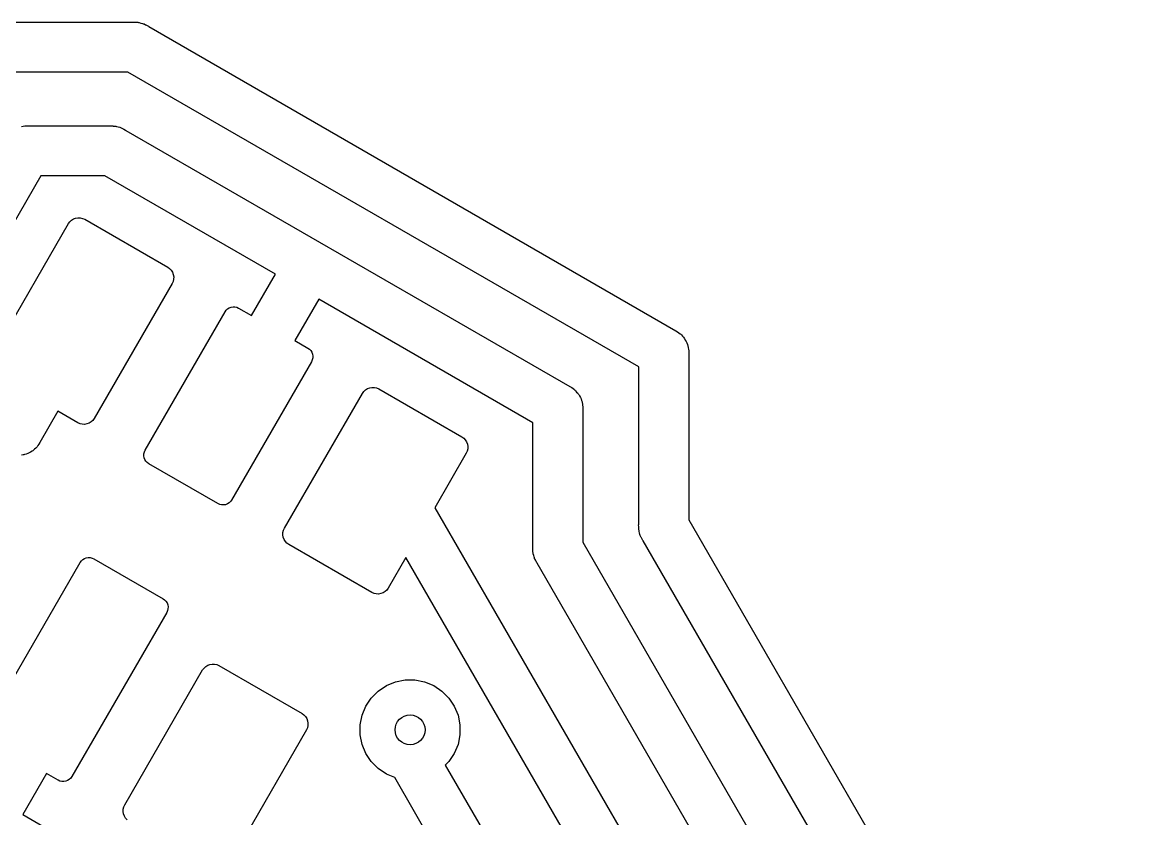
# Model space of a CAD drawing. Extents: x 3.79 to 7.56, y -4.78 to -3.57.
# Drawn here: x 6.9905 to 7.2084, y -3.742 to -3.5848 of the extents above; entities that cross this region are included whole.
import ezdxf

# ---------------------------------------------------------------- set-up
doc = ezdxf.new("R2010")
doc.units = 0
doc.header["$MEASUREMENT"] = 0
doc.layers.add('BLACK', color=7, linetype='CONTINUOUS')

msp = doc.modelspace()

# ---------------------------------------------------------------- linework, layer by layer
at = {"layer": 'BLACK', "linetype": 'CONTINUOUS'}
for p, q in [((6.9526, -3.58484), (7.01219, -3.58484)), ((7.01219, -3.58484), (7.01227, -3.58483)), ((7.01227, -3.58483), (7.01268, -3.58484)), ((7.01268, -3.58484), (7.01284, -3.58484)), ((7.01284, -3.58484), (7.01292, -3.58485)), ((7.01292, -3.58485), (7.01324, -3.58486)), ((7.01324, -3.58486), (7.0134, -3.5849)), ((7.0134, -3.5849), (7.01356, -3.58491)), ((7.01356, -3.58491), (7.01387, -3.58501)), ((7.01387, -3.58501), (7.01419, -3.58508)), ((7.01419, -3.58508), (7.01433, -3.58515)), ((7.01433, -3.58515), (7.01449, -3.5852)), ((7.01449, -3.5852), (7.01478, -3.58535)), ((7.01478, -3.58535), (7.01485, -3.58538)), ((7.01485, -3.58538), (7.01499, -3.58546)), ((7.01499, -3.58546), (7.01534, -3.58565)), ((7.01534, -3.58565), (7.01541, -3.5857)), ((7.01541, -3.5857), (7.11932, -3.6457)), ((7.01128, -3.59469), (6.9544, -3.59469)), ((7.11201, -3.65284), (7.01128, -3.59469)), ((6.99065, -3.60535), (6.99097, -3.6053)), ((6.99097, -3.6053), (6.99137, -3.60531)), ((7.00769, -3.60531), (7.00777, -3.6053)), ((7.00777, -3.6053), (7.00818, -3.60531)), ((6.99033, -3.60539), (6.99065, -3.60535)), ((6.99137, -3.60531), (7.00769, -3.60531)), ((7.00818, -3.60531), (7.00834, -3.60531)), ((7.00834, -3.60531), (7.00842, -3.60532)), ((7.00842, -3.60532), (7.00874, -3.60533)), ((7.00874, -3.60533), (7.0089, -3.60537)), ((7.0089, -3.60537), (7.00906, -3.60539)), ((7.00906, -3.60539), (7.00937, -3.60548)), ((7.00937, -3.60548), (7.00969, -3.60555)), ((7.00969, -3.60555), (7.00983, -3.60562)), ((7.00983, -3.60562), (7.00999, -3.60567)), ((7.00999, -3.60567), (7.01027, -3.60582)), ((7.01027, -3.60582), (7.01035, -3.60585)), ((7.01035, -3.60585), (7.01049, -3.60593)), ((7.01049, -3.60593), (7.01084, -3.60612)), ((7.01084, -3.60612), (7.01091, -3.60618)), ((7.01091, -3.60618), (7.09845, -3.65672)), ((6.99414, -3.61516), (6.97514, -3.64806)), ((7.00678, -3.61516), (6.99414, -3.61516)), ((7.0404, -3.63457), (7.00678, -3.61516)), ((6.98422, -3.65118), (6.99957, -3.62458)), ((6.99957, -3.62458), (6.99984, -3.62421)), ((6.99984, -3.62421), (7.00018, -3.62389)), ((7.00018, -3.62389), (7.00057, -3.62365)), ((7.00057, -3.62365), (7.001, -3.62348)), ((7.001, -3.62348), (7.00146, -3.62341)), ((7.00146, -3.62341), (7.00192, -3.62342)), ((7.00192, -3.62342), (7.00237, -3.62353)), ((7.00237, -3.62353), (7.0028, -3.62372)), ((7.0028, -3.62372), (7.01916, -3.63317)), ((7.01916, -3.63317), (7.01954, -3.63344)), ((7.01954, -3.63344), (7.01986, -3.63378)), ((7.01986, -3.63378), (7.0201, -3.63417)), ((7.0201, -3.63417), (7.02026, -3.6346)), ((7.02032, -3.63552), (7.02022, -3.63597)), ((7.02026, -3.6346), (7.02034, -3.63506)), ((7.02034, -3.63506), (7.02032, -3.63552)), ((7.0357, -3.64272), (7.0404, -3.63457)), ((7.02003, -3.63639), (7.00467, -3.66299)), ((7.02022, -3.63597), (7.02003, -3.63639)), ((7.04893, -3.63949), (7.04422, -3.64764)), ((7.09114, -3.66386), (7.04893, -3.63949)), ((7.0147, -3.66924), (7.03045, -3.64196)), ((7.03045, -3.64196), (7.03068, -3.64165)), ((7.03068, -3.64165), (7.03096, -3.64138)), ((7.03096, -3.64138), (7.03129, -3.64118)), ((7.03129, -3.64118), (7.03165, -3.64104)), ((7.03165, -3.64104), (7.03203, -3.64098)), ((7.03203, -3.64098), (7.03241, -3.64099)), ((7.03241, -3.64099), (7.03279, -3.64108)), ((7.03279, -3.64108), (7.03314, -3.64124)), ((7.03314, -3.64124), (7.0357, -3.64272)), ((7.11932, -3.6457), (7.11968, -3.64589)), ((7.11968, -3.64589), (7.11993, -3.64609)), ((7.11993, -3.64609), (7.12019, -3.64628)), ((7.12019, -3.64628), (7.1203, -3.6464)), ((7.1203, -3.6464), (7.12043, -3.6465)), ((7.12043, -3.6465), (7.12063, -3.64675)), ((7.04422, -3.64764), (7.04678, -3.64911)), ((7.12063, -3.64675), (7.12085, -3.64699)), ((7.12085, -3.64699), (7.12094, -3.64713)), ((7.12094, -3.64713), (7.12104, -3.64725)), ((7.12104, -3.64725), (7.12119, -3.64754)), ((7.12119, -3.64754), (7.12136, -3.64781)), ((7.12136, -3.64781), (7.12142, -3.64796)), ((7.12142, -3.64796), (7.1215, -3.64811)), ((7.1215, -3.64811), (7.12159, -3.64842)), ((7.12159, -3.64842), (7.12171, -3.64872)), ((7.12171, -3.64872), (7.12173, -3.64888)), ((7.12173, -3.64888), (7.12178, -3.64904)), ((7.04678, -3.64911), (7.04709, -3.64934)), ((7.04709, -3.64934), (7.04736, -3.64962)), ((7.04736, -3.64962), (7.04756, -3.64995)), ((7.04756, -3.64995), (7.0477, -3.65031)), ((7.04775, -3.65107), (7.04766, -3.65145)), ((7.0477, -3.65031), (7.04776, -3.65069)), ((7.04776, -3.65069), (7.04775, -3.65107)), ((7.12178, -3.64904), (7.12181, -3.64936)), ((7.12181, -3.64936), (7.12186, -3.64968)), ((7.12186, -3.64968), (7.12185, -3.65008)), ((7.12185, -3.65008), (7.12185, -3.68299)), ((7.0475, -3.6518), (7.03175, -3.67908)), ((7.04766, -3.65145), (7.0475, -3.6518)), ((7.11201, -3.65575), (7.11201, -3.65284)), ((7.0578, -3.65767), (7.05814, -3.65736)), ((7.05814, -3.65736), (7.05853, -3.65711)), ((7.05853, -3.65711), (7.05897, -3.65695)), ((7.05897, -3.65695), (7.05942, -3.65687)), ((7.05942, -3.65687), (7.05989, -3.65689)), ((7.05989, -3.65689), (7.06034, -3.65699)), ((7.06034, -3.65699), (7.06076, -3.65718)), ((7.06076, -3.65718), (7.07712, -3.66663)), ((7.09845, -3.65672), (7.09881, -3.65691)), ((7.09881, -3.65691), (7.09906, -3.65712)), ((7.09906, -3.65712), (7.09932, -3.65731)), ((7.09932, -3.65731), (7.09943, -3.65742)), ((7.09943, -3.65742), (7.09956, -3.65753)), ((7.09956, -3.65753), (7.09976, -3.65778)), ((7.11201, -3.68391), (7.11201, -3.65575)), ((7.11201, -3.65575), (7.11201, -3.65575)), ((7.04218, -3.68464), (7.05753, -3.65805)), ((7.05753, -3.65805), (7.0578, -3.65767)), ((7.09976, -3.65778), (7.09999, -3.65801)), ((7.09999, -3.65801), (7.10007, -3.65815)), ((7.10007, -3.65815), (7.10017, -3.65828)), ((7.10017, -3.65828), (7.10033, -3.65856)), ((7.10033, -3.65856), (7.1005, -3.65884)), ((7.1005, -3.65884), (7.10056, -3.65899)), ((7.10056, -3.65899), (7.10063, -3.65913)), ((7.10063, -3.65913), (7.10073, -3.65944)), ((7.10073, -3.65944), (7.10084, -3.65974)), ((7.10084, -3.65974), (7.10087, -3.6599)), ((6.99752, -3.66159), (6.99397, -3.66775)), ((7.00145, -3.66385), (6.99752, -3.66159)), ((7.10087, -3.6599), (7.10091, -3.66006)), ((7.10091, -3.66006), (7.10094, -3.66038)), ((7.10094, -3.66038), (7.101, -3.6607)), ((7.101, -3.6607), (7.10098, -3.6611)), ((7.10098, -3.6611), (7.10098, -3.68741)), ((7.00187, -3.66405), (7.00145, -3.66385)), ((7.00232, -3.66415), (7.00187, -3.66405)), ((7.00278, -3.66417), (7.00232, -3.66415)), ((7.00324, -3.66409), (7.00278, -3.66417)), ((7.00367, -3.66393), (7.00324, -3.66409)), ((7.00406, -3.66368), (7.00367, -3.66393)), ((7.0044, -3.66337), (7.00406, -3.66368)), ((7.00467, -3.66299), (7.0044, -3.66337)), ((7.09114, -3.68832), (7.09114, -3.66386)), ((6.99358, -3.66835), (6.99339, -3.66861)), ((6.99378, -3.6681), (6.99358, -3.66835)), ((6.99397, -3.66775), (6.99378, -3.6681)), ((7.07712, -3.66663), (7.0775, -3.6669)), ((7.0775, -3.6669), (7.07782, -3.66724)), ((7.07782, -3.66724), (7.07806, -3.66763)), ((7.07806, -3.66763), (7.07823, -3.66807)), ((7.07823, -3.66807), (7.0783, -3.66852)), ((6.99063, -3.6702), (6.99031, -3.67024)), ((6.99079, -3.67016), (6.99063, -3.6702)), ((6.99095, -3.67013), (6.99079, -3.67016)), ((6.99125, -3.67002), (6.99095, -3.67013)), ((6.99156, -3.66992), (6.99125, -3.67002)), ((6.9917, -3.66985), (6.99156, -3.66992)), ((6.99186, -3.66979), (6.9917, -3.66985)), ((6.99213, -3.66962), (6.99186, -3.66979)), ((6.99242, -3.66947), (6.99213, -3.66962)), ((6.99254, -3.66936), (6.99242, -3.66947)), ((6.99268, -3.66928), (6.99254, -3.66936)), ((6.99292, -3.66906), (6.99268, -3.66928)), ((6.99317, -3.66885), (6.99292, -3.66906)), ((6.99327, -3.66873), (6.99317, -3.66885)), ((6.99339, -3.66861), (6.99327, -3.66873)), ((7.01444, -3.67035), (7.01446, -3.66996)), ((7.01451, -3.67073), (7.01444, -3.67035)), ((7.01446, -3.66996), (7.01455, -3.66959)), ((7.01455, -3.66959), (7.0147, -3.66924)), ((7.07799, -3.66986), (7.07178, -3.68061)), ((7.07818, -3.66944), (7.07799, -3.66986)), ((7.07829, -3.66899), (7.07818, -3.66944)), ((7.0783, -3.66852), (7.07829, -3.66899)), ((7.01464, -3.67109), (7.01451, -3.67073)), ((7.01485, -3.67142), (7.01464, -3.67109)), ((7.01511, -3.6717), (7.01485, -3.67142)), ((7.01542, -3.67192), (7.01511, -3.6717)), ((7.02906, -3.6798), (7.01542, -3.67192)), ((7.03153, -3.67939), (7.03125, -3.67966)), ((7.03175, -3.67908), (7.03153, -3.67939)), ((7.02941, -3.67996), (7.02906, -3.6798)), ((7.02979, -3.68005), (7.02941, -3.67996)), ((7.03018, -3.68006), (7.02979, -3.68005)), ((7.03056, -3.68), (7.03018, -3.68006)), ((7.03092, -3.67986), (7.03056, -3.68)), ((7.03125, -3.67966), (7.03092, -3.67986)), ((7.07178, -3.68061), (7.15656, -3.82746)), ((7.12185, -3.68299), (7.20843, -3.83295)), ((7.04187, -3.68598), (7.04188, -3.68552)), ((7.04188, -3.68552), (7.04199, -3.68506)), ((7.04199, -3.68506), (7.04218, -3.68464)), ((7.11199, -3.68399), (7.11201, -3.68391)), ((7.11201, -3.68439), (7.11199, -3.68399)), ((7.11201, -3.68455), (7.11201, -3.68439)), ((7.11202, -3.68463), (7.11201, -3.68455)), ((7.11203, -3.68495), (7.11202, -3.68463)), ((7.11206, -3.68511), (7.11203, -3.68495)), ((7.11208, -3.68527), (7.11206, -3.68511)), ((7.11217, -3.68558), (7.11208, -3.68527)), ((7.11225, -3.6859), (7.11217, -3.68558)), ((7.11231, -3.68605), (7.11225, -3.6859)), ((7.04194, -3.68644), (7.04187, -3.68598)), ((7.0421, -3.68687), (7.04194, -3.68644)), ((7.04235, -3.68726), (7.0421, -3.68687)), ((7.04267, -3.6876), (7.04235, -3.68726)), ((7.04304, -3.68787), (7.04267, -3.6876)), ((7.05941, -3.69732), (7.04304, -3.68787)), ((7.10098, -3.68741), (7.18969, -3.84105)), ((7.11236, -3.6862), (7.11231, -3.68605)), ((7.11251, -3.68649), (7.11236, -3.6862)), ((7.11255, -3.68656), (7.11251, -3.68649)), ((7.11263, -3.6867), (7.11255, -3.68656)), ((7.11282, -3.68706), (7.11263, -3.6867)), ((7.11287, -3.68712), (7.11282, -3.68706)), ((7.20036, -3.83866), (7.11287, -3.68712)), ((7.09113, -3.6884), (7.09114, -3.68832)), ((7.09114, -3.68881), (7.09113, -3.6884)), ((7.09114, -3.68897), (7.09114, -3.68881)), ((7.09115, -3.68905), (7.09114, -3.68897)), ((7.09116, -3.68937), (7.09115, -3.68905)), ((7.0912, -3.68953), (7.09116, -3.68937)), ((7.09121, -3.68969), (7.0912, -3.68953)), ((7.09131, -3.69), (7.09121, -3.68969)), ((7.09138, -3.69031), (7.09131, -3.69)), ((7.09145, -3.69046), (7.09138, -3.69031)), ((6.98321, -3.72379), (7.00191, -3.6914)), ((7.00191, -3.6914), (7.00213, -3.69108)), ((7.00213, -3.69108), (7.00242, -3.69082)), ((7.00242, -3.69082), (7.00274, -3.69062)), ((7.00274, -3.69062), (7.0031, -3.69048)), ((7.0031, -3.69048), (7.00349, -3.69042)), ((7.00349, -3.69042), (7.00387, -3.69043)), ((7.00387, -3.69043), (7.00425, -3.69052)), ((7.00425, -3.69052), (7.0046, -3.69068)), ((7.0046, -3.69068), (7.01824, -3.69855)), ((7.0661, -3.69045), (7.06264, -3.69645)), ((7.14666, -3.82998), (7.0661, -3.69045)), ((7.09149, -3.69062), (7.09145, -3.69046)), ((7.09165, -3.6909), (7.09149, -3.69062)), ((7.09168, -3.69098), (7.09165, -3.6909)), ((7.09176, -3.69112), (7.09168, -3.69098)), ((7.09195, -3.69147), (7.09176, -3.69112)), ((7.092, -3.69153), (7.09195, -3.69147)), ((7.17979, -3.84358), (7.092, -3.69153)), ((7.06237, -3.69683), (7.06203, -3.69715)), ((7.06264, -3.69645), (7.06237, -3.69683)), ((7.01824, -3.69855), (7.01855, -3.69878)), ((7.01855, -3.69878), (7.01881, -3.69906)), ((7.05983, -3.69751), (7.05941, -3.69732)), ((7.06028, -3.69761), (7.05983, -3.69751)), ((7.06074, -3.69763), (7.06028, -3.69761)), ((7.0612, -3.69755), (7.06074, -3.69763)), ((7.06163, -3.69739), (7.0612, -3.69755)), ((7.06203, -3.69715), (7.06163, -3.69739)), ((7.01881, -3.69906), (7.01902, -3.69939)), ((7.01912, -3.70089), (7.01896, -3.70124)), ((7.01902, -3.69939), (7.01915, -3.69975)), ((7.0192, -3.70051), (7.01912, -3.70089)), ((7.01915, -3.69975), (7.01922, -3.70013)), ((7.01922, -3.70013), (7.0192, -3.70051)), ((7.01896, -3.70124), (7.00026, -3.73363)), ((7.02631, -3.71222), (7.02664, -3.71191)), ((7.02664, -3.71191), (7.02704, -3.71166)), ((7.02704, -3.71166), (7.02747, -3.7115)), ((7.02747, -3.7115), (7.02793, -3.71143)), ((7.02793, -3.71143), (7.02839, -3.71144)), ((7.02839, -3.71144), (7.02884, -3.71155)), ((7.02884, -3.71155), (7.02926, -3.71174)), ((7.02926, -3.71174), (7.04563, -3.72119)), ((7.01068, -3.7392), (7.02604, -3.7126)), ((7.02604, -3.7126), (7.02631, -3.71222)), ((7.06065, -3.71676), (7.06227, -3.71569)), ((7.06227, -3.71569), (7.06406, -3.71495)), ((7.06406, -3.71495), (7.06596, -3.71457)), ((7.06596, -3.71457), (7.0679, -3.71457)), ((7.0679, -3.71457), (7.0698, -3.71495)), ((7.0698, -3.71495), (7.07159, -3.71569)), ((7.07159, -3.71569), (7.0732, -3.71676)), ((7.05821, -3.71975), (7.05928, -3.71814)), ((7.05928, -3.71814), (7.06065, -3.71676)), ((7.0732, -3.71676), (7.07457, -3.71814)), ((7.07457, -3.71814), (7.07565, -3.71975)), ((7.05746, -3.72154), (7.05821, -3.71975)), ((7.07565, -3.71975), (7.07639, -3.72154)), ((7.04563, -3.72119), (7.04601, -3.72146)), ((7.04601, -3.72146), (7.04632, -3.72179)), ((7.04632, -3.72179), (7.04657, -3.72219)), ((7.04657, -3.72219), (7.04673, -3.72262)), ((7.04673, -3.72262), (7.0468, -3.72308)), ((7.05709, -3.72344), (7.05746, -3.72154)), ((7.07639, -3.72154), (7.07677, -3.72344)), ((7.04649, -3.72441), (7.03114, -3.75101)), ((7.04668, -3.72399), (7.04649, -3.72441)), ((7.04679, -3.72354), (7.04668, -3.72399)), ((7.0468, -3.72308), (7.04679, -3.72354)), ((7.05709, -3.72538), (7.05709, -3.72344)), ((7.07677, -3.72344), (7.07677, -3.72538)), ((7.05746, -3.72728), (7.05709, -3.72538)), ((7.05821, -3.72907), (7.05746, -3.72728)), ((7.07639, -3.72728), (7.07565, -3.72907)), ((7.07677, -3.72538), (7.07639, -3.72728)), ((7.05928, -3.73068), (7.05821, -3.72907)), ((7.07565, -3.72907), (7.07457, -3.73068)), ((7.06065, -3.73205), (7.05928, -3.73068)), ((7.07457, -3.73068), (7.07388, -3.73138)), ((7.07388, -3.73138), (7.08164, -3.74483)), ((6.99525, -3.73302), (6.99058, -3.74111)), ((6.99757, -3.73435), (6.99525, -3.73302)), ((7.00026, -3.73363), (7.00003, -3.73394)), ((7.06227, -3.73313), (7.06065, -3.73205)), ((7.06391, -3.73381), (7.06227, -3.73313)), ((7.07336, -3.75017), (7.06391, -3.73381)), ((6.99792, -3.73451), (6.99757, -3.73435)), ((6.99829, -3.7346), (6.99792, -3.73451)), ((6.99868, -3.73461), (6.99829, -3.7346)), ((6.99906, -3.73455), (6.99868, -3.73461)), ((6.99942, -3.73441), (6.99906, -3.73455)), ((6.99975, -3.73421), (6.99942, -3.73441)), ((7.00003, -3.73394), (6.99975, -3.73421)), ((7.01037, -3.74053), (7.01039, -3.74007)), ((7.01039, -3.74007), (7.01049, -3.73962)), ((7.01049, -3.73962), (7.01068, -3.7392)), ((6.99058, -3.74111), (7.00279, -3.74816)), ((7.01045, -3.74099), (7.01037, -3.74053)), ((7.01061, -3.74142), (7.01045, -3.74099)), ((7.01085, -3.74181), (7.01061, -3.74142)), ((7.01117, -3.74215), (7.01085, -3.74181))]:
    msp.add_line(p, q, dxfattribs=at)
at = {"layer": 'BLACK'}
msp.add_circle((7.06693, -3.72441), 0.00295, dxfattribs=at)

doc.saveas('drawing.dxf')
